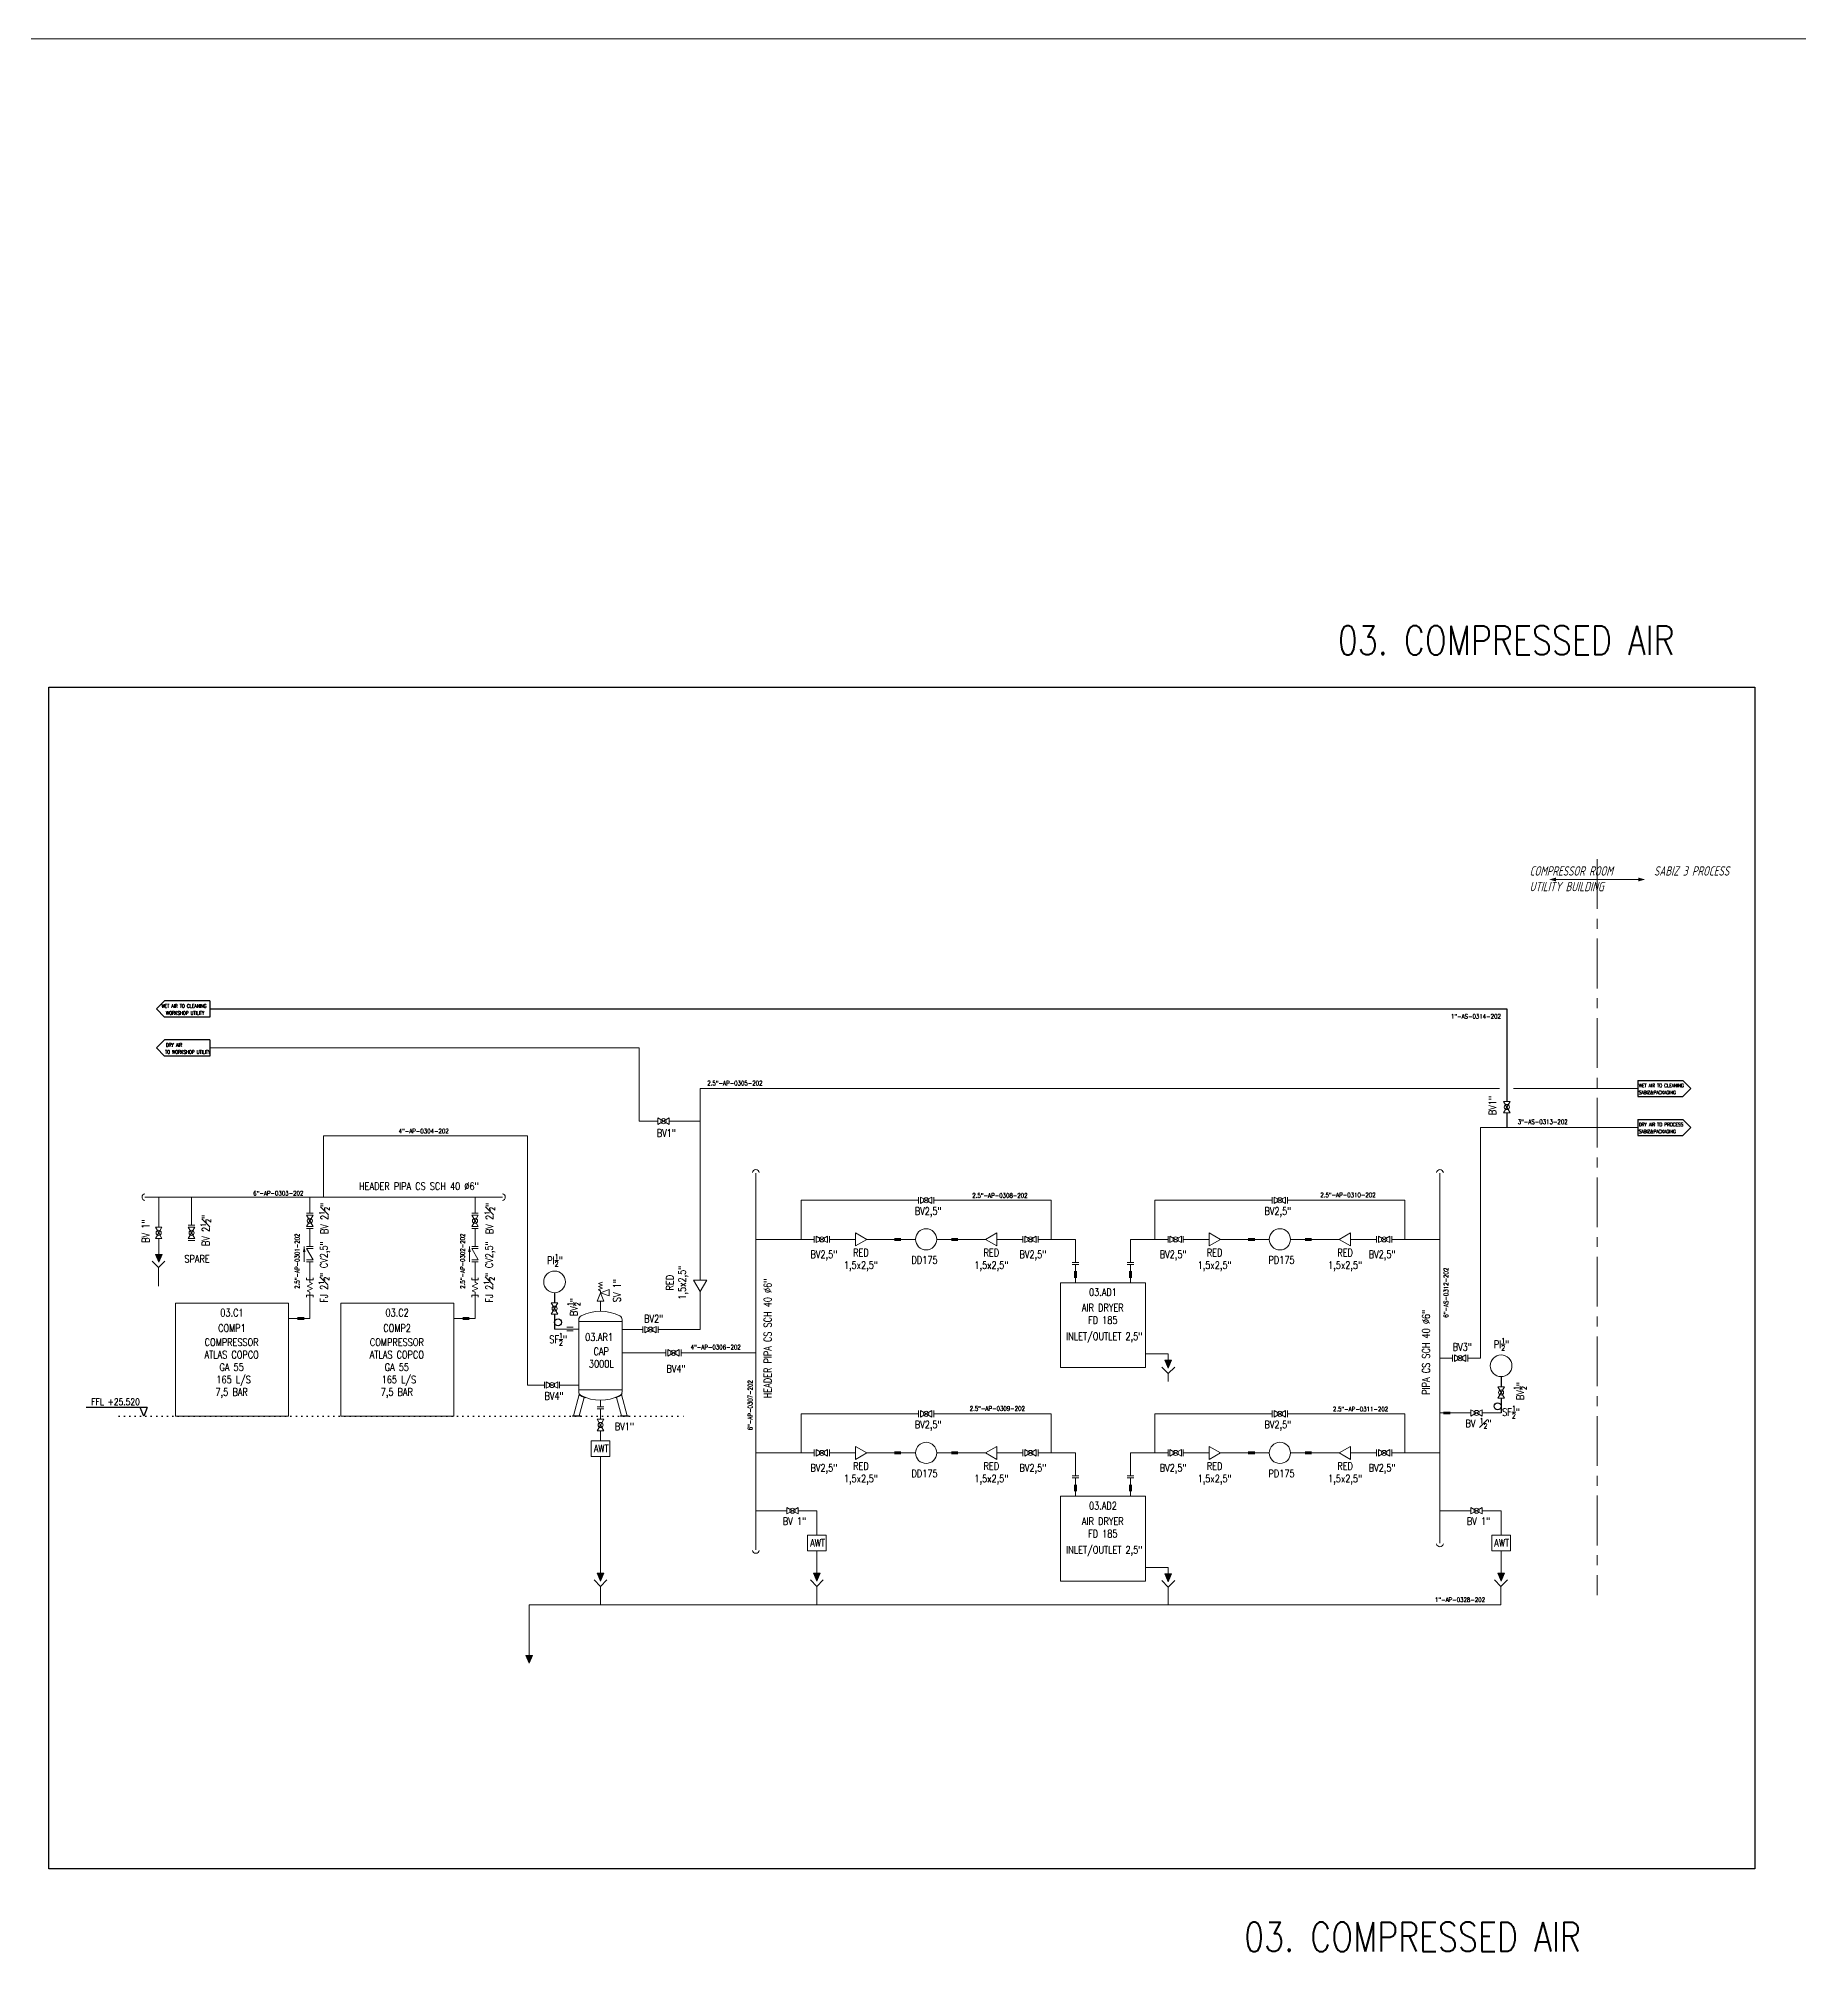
# Model space of a CAD drawing. Extents: x -29512 to 147477, y -5232 to 39709.
# Drawn here: x 139181.8 to 139624.1, y 10578.2 to 11065.4 of the extents above; entities that cross this region are included whole.
import ezdxf
from ezdxf.enums import TextEntityAlignment as Align

# ---------------------------------------------------------------- set-up
doc = ezdxf.new("R2010")
doc.units = 0
doc.linetypes.add('CENTER', pattern=[2, 1.25, -0.25, 0.25, -0.25])
doc.linetypes.add('DOTTED', pattern=[0.25, 0, -0.25])
doc.layers.get('0').update_dxf_attribs({"linetype": 'CONTINUOUS'})
doc.layers.get('DEFPOINTS').update_dxf_attribs({"linetype": 'CONTINUOUS'})
for name, color, linetype, lineweight in [('DIMENSI', 20, 'CONTINUOUS', 9), ('FITTING', 7, 'CONTINUOUS', 13), ('TAG', 140, 'CONTINUOUS', 13)]:
    doc.layers.add(name, color=color, linetype=linetype, lineweight=lineweight)
for name, color, linetype in [('DIMENSION', 3, 'CONTINUOUS'), ('EQUIPMENT', 4, 'CONTINUOUS'), ('RED', 1, 'CONTINUOUS'), ('S', 7, 'CONTINUOUS'), ('TEXT', 4, 'CONTINUOUS')]:
    doc.layers.add(name, color=color, linetype=linetype)
doc.styles.add('Romans100', font='romans.shx', dxfattribs={"width": 0.8, "height": 200})
doc.styles.add('S25', font='SIMPLEX', dxfattribs={"width": 0.8, "height": 0.25})
doc.styles.add('S3', font='SIMPLEX', dxfattribs={"width": 0.9, "height": 0.3})
doc.styles.add('S35S', font='SIMPLEX', dxfattribs={"width": 0.5, "height": 0.35})
doc.styles.add('STYLE4', font='isocp.shx', dxfattribs={"width": 0.8, "oblique": 15, "height": 2})

# ---------------------------------------------------------------- blocks, each defined once
blk = doc.blocks.new('A$C4E6B7AA7')
at = {"layer": 'FITTING', "lineweight": 20}
for p, q in [((0, 88), (-56, 88)), ((0, -88), (0, 88)), ((0, 0), (83, 0)), ((83, 0), (115, 75)), ((115, 75), (180, -75)), ((245, 75), (180, -75)), ((245, 75), (310, -75)), ((310, -75), (342, 0)), ((342, 0), (410, 0)), ((410, -88), (410, 88)), ((466, 88), (410, 88)), ((0, -88), (-56, -88)), ((466, -88), (410, -88))]:
    blk.add_line(p, q, dxfattribs=at)
blk = doc.blocks.new('LOSAN', base_point=(47, 38))
for p, q in [((47, 38.7), (50.9, 38.7)), ((47, 37.3), (50.9, 37.3))]:
    blk.add_line(p, q)
at = {"layer": 'S'}
for tag, p, height, style, width in [('3', (47.1, 38.1), 0.35, 'S35S', 0.5), ('4', (47.1, 37.5), 0.35, 'S35S', 0.5), ('2', (47.1, 37.5), 0.3, 'S3', 0.9), ('1', (47.1, 38.1), 0.3, 'S3', 0.9)]:
    blk.add_attdef(tag, p, '', height=height, dxfattribs=dict(at, style=style, width=width))

msp = doc.modelspace()

# ---------------------------------------------------------------- hatches: boundary and pattern name
h = msp.add_hatch(color=30)
h.paths.add_polyline_path([(139211.9527, 10757.8902), (139212.7904, 10759.871), (139211.9527, 10759.871)])
h.paths.add_polyline_path([(139211.9527, 10759.871), (139211.115, 10759.871), (139211.9527, 10757.8902)])
h = msp.add_hatch(color=30)
h.paths.add_polyline_path([(139465.7067, 10733.2634), (139464.869, 10733.2634), (139465.7067, 10731.2826)])
h.paths.add_polyline_path([(139465.7067, 10731.2826), (139466.5444, 10733.2634), (139465.7067, 10733.2634)])
h = msp.add_hatch(color=30)
h.paths.add_polyline_path([(139323.0439, 10677.7809), (139323.8816, 10679.7617), (139323.0439, 10679.7617)])
h.paths.add_polyline_path([(139323.0439, 10679.7617), (139322.2063, 10679.7617), (139323.0439, 10677.7809)])
h = msp.add_hatch(color=30)
h.paths.add_polyline_path([(139377.4116, 10677.7809), (139378.2493, 10679.7617), (139377.4116, 10679.7617)])
h.paths.add_polyline_path([(139377.4116, 10679.7617), (139376.5739, 10679.7617), (139377.4116, 10677.7809)])
h = msp.add_hatch(color=30)
h.paths.add_polyline_path([(139465.7067, 10679.5949), (139464.869, 10679.5949), (139465.7067, 10677.6141)])
h.paths.add_polyline_path([(139465.7067, 10677.6141), (139466.5444, 10679.5949), (139465.7067, 10679.5949)])
h = msp.add_hatch(color=30)
h.paths.add_polyline_path([(139549.3687, 10677.7809), (139550.2064, 10679.7617), (139549.3687, 10679.7617)])
h.paths.add_polyline_path([(139549.3687, 10679.7617), (139548.5311, 10679.7617), (139549.3687, 10677.7809)])
h = msp.add_hatch(color=30)
h.paths.add_polyline_path([(139305.0356, 10657.1222), (139305.8733, 10659.103), (139305.0356, 10659.103)])
h.paths.add_polyline_path([(139305.0356, 10659.103), (139304.1979, 10659.103), (139305.0356, 10657.1222)])

# ---------------------------------------------------------------- linework, layer by layer
for p, q in [((139213.4482, 10823.6046), (139211.4142, 10821.5706)), ((139211.4142, 10821.5706), (139213.4482, 10819.5367)), ((139224.7805, 10823.6046), (139224.7805, 10819.5367)), ((139213.4482, 10813.7999), (139211.4142, 10811.7659)), ((139211.4142, 10811.7659), (139213.4482, 10809.7319)), ((139224.7805, 10813.7999), (139224.7805, 10809.7319)), ((139583.7029, 10803.6241), (139583.7029, 10799.5561)), ((139595.0352, 10803.6241), (139597.0692, 10801.5901)), ((139597.0692, 10801.5901), (139595.0352, 10799.5561)), ((139583.7029, 10793.8194), (139583.7029, 10789.7514)), ((139595.0352, 10793.8194), (139597.0692, 10791.7854)), ((139597.0692, 10791.7854), (139595.0352, 10789.7514))]:
    msp.add_line(p, q)
at = {"color": 30}
for p, q in [((139224.7805, 10821.5706), (139550.8293, 10821.5706)), ((139550.8293, 10821.5706), (139550.8293, 10798.3489)), ((139550.8293, 10795.4934), (139550.8293, 10791.7854)), ((139311.4563, 10750.254), (139311.4563, 10747.6851)), ((139311.4563, 10744.7042), (139311.4563, 10741.1216)), ((139549.3687, 10729.1601), (139549.3687, 10726.5912)), ((139549.3687, 10723.6103), (139549.3687, 10720.0277))]:
    msp.add_line(p, q, dxfattribs=at)
at = {"color": 1, "lineweight": 20}
for p, q in [((139224.7805, 10811.7659), (139332.6893, 10811.7659)), ((139332.6893, 10793.3559), (139332.6893, 10811.7659)), ((139348.0519, 10801.5901), (139548.9704, 10801.5901)), ((139348.0519, 10753.4012), (139348.0519, 10801.5901)), ((139552.4737, 10801.5901), (139583.7029, 10801.5901)), ((139337.4067, 10793.3559), (139332.6893, 10793.3559)), ((139348.0519, 10793.3559), (139340.2622, 10793.3559)), ((139348.0519, 10740.9677), (139348.0519, 10750.5458)), ((139328.4442, 10740.9677), (139333.6301, 10740.9677)), ((139337.4748, 10740.9677), (139348.0519, 10740.9677))]:
    msp.add_line(p, q, dxfattribs=at)
at = {"color": 30, "lineweight": 20}
for p, q in [((139544.1746, 10733.7908), (139544.1746, 10791.7854)), ((139544.1746, 10791.7854), (139583.7029, 10791.7854)), ((139253.4192, 10789.685), (139304.6958, 10789.685)), ((139253.4192, 10774.2735), (139253.4192, 10789.685)), ((139304.6958, 10789.685), (139304.6958, 10727.0434)), ((139362.049, 10780.3063), (139362.049, 10685.6481)), ((139534.0062, 10780.3063), (139534.0062, 10687.2752)), ((139298.3622, 10774.2735), (139208.4761, 10774.2735)), ((139211.9527, 10774.2735), (139211.9527, 10766.7252)), ((139220.2238, 10774.2735), (139220.2238, 10767.2198)), ((139249.9364, 10774.2735), (139249.9364, 10770.2342)), ((139291.4641, 10774.2735), (139291.4641, 10770.2342)), ((139373.4441, 10773.475), (139402.9362, 10773.475)), ((139373.4441, 10763.658), (139373.4441, 10773.475)), ((139406.7809, 10773.475), (139436.273, 10773.475)), ((139436.273, 10763.658), (139436.273, 10773.475)), ((139462.3568, 10763.658), (139462.3568, 10773.475)), ((139491.8489, 10773.475), (139462.3568, 10773.475)), ((139525.1858, 10773.475), (139495.6936, 10773.475)), ((139525.1858, 10763.658), (139525.1858, 10773.475)), ((139211.9527, 10763.8697), (139211.9527, 10760.1088)), ((139211.9527, 10763.8697), (139211.9527, 10757.8902)), ((139249.9364, 10761.8569), (139249.9364, 10766.3894)), ((139291.4641, 10761.8569), (139291.4641, 10766.3894)), ((139362.049, 10763.658), (139376.7368, 10763.658)), ((139380.5815, 10763.658), (139387.1163, 10763.658)), ((139389.9717, 10763.658), (139402.1942, 10763.658)), ((139419.7454, 10763.658), (139407.5229, 10763.658)), ((139429.1356, 10763.658), (139422.6008, 10763.658)), ((139432.9803, 10763.658), (139442.4246, 10763.658)), ((139442.4246, 10757.8626), (139442.4246, 10763.658)), ((139456.2053, 10757.8626), (139456.2053, 10763.658)), ((139465.6496, 10763.658), (139456.2053, 10763.658)), ((139469.4943, 10763.658), (139476.029, 10763.658)), ((139478.8844, 10763.658), (139491.1069, 10763.658)), ((139508.6581, 10763.658), (139496.4356, 10763.658)), ((139518.0483, 10763.658), (139511.5136, 10763.658)), ((139534.0062, 10763.658), (139521.893, 10763.658)), ((139249.9364, 10761.8569), (139249.9364, 10761.8638)), ((139249.9364, 10753.4797), (139249.9364, 10758.0122)), ((139291.4641, 10761.8569), (139291.4641, 10761.8638)), ((139291.4641, 10753.4797), (139291.4641, 10758.0122)), ((139211.929, 10756.5589), (139211.929, 10751.9159)), ((139442.4246, 10752.76), (139442.4246, 10757.368)), ((139456.2053, 10752.76), (139456.2053, 10757.368)), ((139249.9364, 10743.8034), (139249.9364, 10749.635)), ((139291.4641, 10743.8034), (139291.4641, 10749.635)), ((139323.0202, 10745.5704), (139323.0202, 10748.1127)), ((139244.5898, 10743.8034), (139249.9364, 10743.8034)), ((139286.1175, 10743.8034), (139291.4641, 10743.8034)), ((139311.4563, 10741.1216), (139317.5223, 10741.1216)), ((139328.4442, 10735.1474), (139339.3942, 10735.1474)), ((139343.2389, 10735.1474), (139362.049, 10735.1474)), ((139534.0062, 10733.7908), (139537.168, 10733.7908)), ((139541.0128, 10733.7908), (139544.1746, 10733.7908)), ((139465.7304, 10729.9514), (139465.7304, 10727.9468)), ((139308.8899, 10727.0434), (139304.6958, 10727.0434)), ((139312.7346, 10727.0434), (139317.5223, 10727.0434)), ((139323.0202, 10723.2439), (139323.0202, 10721.5501)), ((139323.0202, 10721.0554), (139323.0202, 10718.429)), ((139373.4441, 10719.8065), (139402.9362, 10719.8065)), ((139373.4441, 10709.9895), (139373.4441, 10719.8065)), ((139406.7809, 10719.8065), (139436.273, 10719.8065)), ((139436.273, 10709.9895), (139436.273, 10719.8065)), ((139491.8489, 10719.8065), (139462.3568, 10719.8065)), ((139462.3568, 10709.9895), (139462.3568, 10719.8065)), ((139525.1858, 10719.8065), (139495.6936, 10719.8065)), ((139525.1858, 10709.9895), (139525.1858, 10719.8065)), ((139534.0062, 10720.0277), (139541.7959, 10720.0277)), ((139544.6513, 10720.0277), (139549.3687, 10720.0277)), ((139323.0202, 10715.5735), (139323.0202, 10713.013)), ((139323.0202, 10709.077), (139323.0202, 10678.2639)), ((139362.049, 10709.9895), (139376.7368, 10709.9895)), ((139380.5815, 10709.9895), (139387.1163, 10709.9895)), ((139389.9717, 10709.9895), (139402.1942, 10709.9895)), ((139419.7454, 10709.9895), (139407.5229, 10709.9895)), ((139429.1356, 10709.9895), (139422.6008, 10709.9895)), ((139432.9803, 10709.9895), (139442.4246, 10709.9895)), ((139442.4246, 10704.1941), (139442.4246, 10709.9895)), ((139465.6496, 10709.9895), (139456.2053, 10709.9895)), ((139456.2053, 10704.1941), (139456.2053, 10709.9895)), ((139469.4943, 10709.9895), (139476.029, 10709.9895)), ((139478.8844, 10709.9895), (139491.1069, 10709.9895)), ((139508.6581, 10709.9895), (139496.4356, 10709.9895)), ((139518.0483, 10709.9895), (139511.5136, 10709.9895)), ((139534.0062, 10709.9895), (139521.893, 10709.9895)), ((139442.4246, 10699.0915), (139442.4246, 10703.6995)), ((139456.2053, 10699.0915), (139456.2053, 10703.6995)), ((139362.049, 10695.4593), (139369.8387, 10695.4593)), ((139372.6942, 10695.4593), (139377.4116, 10695.4593)), ((139377.4116, 10695.4593), (139377.4116, 10689.3213)), ((139534.0062, 10695.4593), (139541.7959, 10695.4593)), ((139544.6513, 10695.4593), (139549.3687, 10695.4593)), ((139549.3687, 10695.4593), (139549.3687, 10689.3213)), ((139377.4116, 10685.3853), (139377.4116, 10679.7617)), ((139549.3687, 10685.3853), (139549.3687, 10679.7617)), ((139323.0202, 10676.4497), (139323.0202, 10671.8066)), ((139377.3878, 10676.4497), (139377.3878, 10671.8066)), ((139465.7304, 10676.2829), (139465.7304, 10671.8066)), ((139549.345, 10676.4497), (139549.345, 10671.8066)), ((139305.0356, 10671.8066), (139549.345, 10671.8066)), ((139305.0356, 10671.8066), (139305.0356, 10657.1222))]:
    msp.add_line(p, q, dxfattribs=at)
for points in [[(139210.3205, 10758.1675), (139211.929, 10756.5589), (139213.5375, 10758.1675)], [(139465.7067, 10731.2826), (139465.7067, 10734.8592), (139459.9695, 10734.8592)], [(139467.3389, 10731.5599), (139465.7304, 10729.9514), (139464.1219, 10731.5599)], [(139465.7067, 10677.6141), (139465.7067, 10681.1906), (139459.9695, 10681.1906)], [(139324.6287, 10678.0582), (139323.0202, 10676.4497), (139321.4117, 10678.0582)], [(139375.7793, 10678.0582), (139377.3878, 10676.4497), (139378.9964, 10678.0582)], [(139467.3389, 10677.8914), (139465.7304, 10676.2829), (139464.1219, 10677.8914)], [(139547.7365, 10678.0582), (139549.345, 10676.4497), (139550.9535, 10678.0582)]]:
    msp.add_lwpolyline(points, dxfattribs=at)
for points in [[(139211.115, 10759.871), (139211.9527, 10757.8902), (139212.7904, 10759.871), (139211.9527, 10759.871)], [(139466.5444, 10733.2634), (139465.7067, 10731.2826), (139464.869, 10733.2634), (139465.7067, 10733.2634)], [(139322.2063, 10679.7617), (139323.0439, 10677.7809), (139323.8816, 10679.7617), (139323.0439, 10679.7617)], [(139376.5739, 10679.7617), (139377.4116, 10677.7809), (139378.2493, 10679.7617), (139377.4116, 10679.7617)], [(139466.5444, 10679.5949), (139465.7067, 10677.6141), (139464.869, 10679.5949), (139465.7067, 10679.5949)], [(139548.5311, 10679.7617), (139549.3687, 10677.7809), (139550.2064, 10679.7617), (139549.3687, 10679.7617)], [(139304.1979, 10659.103), (139305.0356, 10657.1222), (139305.8733, 10659.103), (139305.0356, 10659.103)]]:
    msp.add_lwpolyline(points, close=True, dxfattribs=at)
at = {"color": 7, "lineweight": 20}
for centre in [(139404.8585, 10763.658), (139493.7713, 10763.658), (139404.8585, 10709.9895), (139493.7713, 10709.9895)]:
    msp.add_circle(centre, 2.6644, dxfattribs=at)
at = {"color": 30, "lineweight": 20}
for centre in [(139311.4563, 10752.9765), (139549.3687, 10731.8826)]:
    msp.add_circle(centre, 2.7225, dxfattribs=at)
at = {"color": 30}
for centre in [(139312.338, 10742.8014), (139548.4871, 10721.7075)]:
    msp.add_circle(centre, 0.8817, dxfattribs=at)
at = {"color": 30, "lineweight": 20}
for centre, start, end in [((139362.049, 10780.3063), 10.561274, 169.438726), ((139534.0062, 10780.3063), 10.561274, 169.438726), ((139208.636, 10774.2735), 100.561274, 259.438726), ((139298.2024, 10774.2735), 280.561274, 79.438726), ((139362.049, 10685.6481), 190.561274, 349.438726), ((139534.0062, 10687.2752), 190.561274, 349.438726)]:
    msp.add_arc(centre, 0.8722, start, end, dxfattribs=at)
at = {"layer": 'DIMENSION', "color": 6, "linetype": 'ByBlock', "ltscale": 0.5}
for p, q in [((139209.0546, 10721.4254), (139193.7005, 10721.4254)), ((139208.1817, 10719.1934), (139207.3089, 10721.4254)), ((139209.0546, 10721.4254), (139208.1817, 10719.1934))]:
    msp.add_line(p, q, dxfattribs=at)
at = {"layer": 'DIMENSION', "color": 0, "linetype": 'DOTTED', "ltscale": 5}
msp.add_line((139202.0037, 10719.1934), (139344.0229, 10719.1934), dxfattribs=at)
at = {"layer": 'DIMENSION', "color": 6, "linetype": 'ByBlock', "ltscale": 0.5}
msp.add_lwpolyline([(139613.14, 10605.4098), (139184.3164, 10605.4098), (139184.3164, 10902.4098), (139613.14, 10902.4098)], close=True, dxfattribs=at)
at = {"layer": 'EQUIPMENT', "color": 31, "lineweight": 20}
for p, q in [((139317.5223, 10725.3603), (139317.5223, 10743.4541)), ((139317.5223, 10742.9853), (139328.4442, 10742.9853)), ((139328.4442, 10725.3603), (139328.4442, 10743.4541)), ((139317.6541, 10724.6645), (139316.2183, 10719.3059)), ((139317.5223, 10725.8291), (139328.4442, 10725.8291)), ((139317.5225, 10724.8977), (139317.6012, 10724.9528)), ((139318.9131, 10723.9297), (139317.6741, 10719.3059)), ((139319.1133, 10723.9525), (139319.0889, 10723.8615)), ((139326.8532, 10723.9525), (139326.8776, 10723.8615)), ((139327.0534, 10723.9297), (139328.2924, 10719.3059)), ((139328.3124, 10724.6645), (139329.7482, 10719.3059)), ((139328.444, 10724.8977), (139328.3653, 10724.9528))]:
    msp.add_line(p, q, dxfattribs=at)
for points in [[(139438.6604, 10752.76), (139459.9695, 10752.76), (139459.9695, 10731.4509), (139438.6604, 10731.4509)], [(139216.1777, 10747.6055), (139244.5898, 10747.6055), (139244.5898, 10719.1934), (139216.1777, 10719.1934)], [(139257.7054, 10747.6055), (139286.1175, 10747.6055), (139286.1175, 10719.1934), (139257.7054, 10719.1934)], [(139315.937, 10719.3059), (139317.9554, 10719.3059), (139317.9554, 10719.1934), (139315.937, 10719.1934)], [(139330.0295, 10719.3059), (139328.0111, 10719.3059), (139328.0111, 10719.1934), (139330.0295, 10719.1934)], [(139438.6604, 10699.0915), (139459.9695, 10699.0915), (139459.9695, 10677.7824), (139438.6604, 10677.7824)]]:
    msp.add_lwpolyline(points, close=True, dxfattribs=at)
for centre, radius, start, end in [((139318.6145, 10743.4541), 1.0922, 116.3878, 180), ((139322.9832, 10734.6486), 10.9219, 63.6122, 116.3878), ((139327.352, 10743.4541), 1.0922, 0, 63.6122), ((139318.6145, 10725.3603), 1.0922, 180, 243.6122), ((139318.6145, 10725.3603), 1.1859, 202.957799, 243.6122), ((139322.9832, 10734.1658), 11.0156, 243.6122, 249.296822), ((139322.9832, 10734.1658), 10.9219, 243.6122, 296.3878), ((139322.9832, 10734.1658), 11.0156, 290.703178, 296.3878), ((139327.352, 10725.3603), 1.0922, 296.3878, 0), ((139327.352, 10725.3603), 1.0922, 296.3878, 0), ((139327.352, 10725.3603), 1.1859, 296.3878, 337.042201)]:
    msp.add_arc(centre, radius, start, end, dxfattribs=at)
at = {"layer": 'FITTING', "color": 3, "linetype": 'CENTER', "ltscale": 10}
for p, q in [((139573.5232, 10859.2478), (139573.5232, 10674.2389)), ((139573.5232, 10854.1049), (139583.8635, 10854.1049))]:
    msp.add_line(p, q, dxfattribs=at)
at = {"layer": 'FITTING', "color": 0, "linetype": 'CENTER', "ltscale": 10}
msp.add_line((139573.5232, 10854.1049), (139563.1828, 10854.1049), dxfattribs=at)
at = {"layer": 'FITTING', "lineweight": 20}
for p, q in [((139402.9362, 10774.2993), (139402.9362, 10772.6507)), ((139406.2863, 10774.2993), (139406.2863, 10772.6507)), ((139492.3435, 10774.2993), (139492.3435, 10772.6507)), ((139495.6936, 10774.2993), (139495.6936, 10772.6507)), ((139249.1121, 10770.2342), (139250.7607, 10770.2342)), ((139290.6398, 10770.2342), (139292.2884, 10770.2342)), ((139219.3995, 10767.2198), (139221.0481, 10767.2198)), ((139219.3995, 10763.3751), (139221.0481, 10763.3751)), ((139249.1121, 10766.3894), (139250.7607, 10766.3894)), ((139290.6398, 10766.3894), (139292.2884, 10766.3894)), ((139376.7368, 10762.8337), (139376.7368, 10764.4823)), ((139380.5815, 10762.8337), (139380.5815, 10764.4823)), ((139396.8718, 10763.9053), (139398.5204, 10763.9053)), ((139412.8452, 10763.9053), (139411.1967, 10763.9053)), ((139429.1356, 10762.8337), (139429.1356, 10764.4823)), ((139432.9803, 10762.8337), (139432.9803, 10764.4823)), ((139465.6496, 10762.8337), (139465.6496, 10764.4823)), ((139469.4943, 10762.8337), (139469.4943, 10764.4823)), ((139485.7846, 10763.9053), (139487.4332, 10763.9053)), ((139501.758, 10763.9053), (139500.1094, 10763.9053)), ((139518.0483, 10762.8337), (139518.0483, 10764.4823)), ((139521.893, 10762.8337), (139521.893, 10764.4823)), ((139248.5369, 10761.8566), (139248.5369, 10758.0122)), ((139250.7607, 10761.8569), (139249.1121, 10761.8569)), ((139250.7607, 10758.0122), (139249.1121, 10758.0122)), ((139250.7607, 10758.0122), (139249.1121, 10758.0122)), ((139290.0646, 10761.8566), (139290.0646, 10758.0122)), ((139292.2884, 10761.8569), (139290.6398, 10761.8569)), ((139292.2884, 10758.0122), (139290.6398, 10758.0122)), ((139292.2884, 10758.0122), (139290.6398, 10758.0122)), ((139441.6003, 10757.8626), (139443.2489, 10757.8626)), ((139457.0296, 10757.8626), (139455.381, 10757.8626)), ((139322.5191, 10752.5532), (139323.5213, 10752.9282)), ((139442.6719, 10754.0187), (139442.6719, 10755.6673)), ((139455.9579, 10754.0187), (139455.9579, 10755.6673)), ((139323.5213, 10752.1782), (139322.5191, 10752.5532)), ((139322.5191, 10751.8032), (139323.5213, 10752.1782)), ((139323.5213, 10751.4282), (139322.5191, 10751.8032)), ((139322.5191, 10751.0532), (139323.5213, 10751.4282)), ((139323.0202, 10750.6782), (139322.5191, 10751.0532)), ((139323.0202, 10750.2577), (139323.0202, 10750.6782)), ((139248.4865, 10743.5561), (139246.8379, 10743.5561)), ((139290.0142, 10743.5561), (139288.3656, 10743.5561)), ((139316.1538, 10741.6162), (139314.5052, 10741.6162)), ((139316.1538, 10740.6269), (139314.5052, 10740.6269)), ((139333.6301, 10741.792), (139333.6301, 10740.1434)), ((139337.4748, 10741.792), (139337.4748, 10740.1434)), ((139339.3942, 10734.3231), (139339.3942, 10735.9717)), ((139343.2389, 10734.3231), (139343.2389, 10735.9717)), ((139537.168, 10732.9665), (139537.168, 10734.6151)), ((139541.0128, 10732.9665), (139541.0128, 10734.6151)), ((139308.8899, 10726.2191), (139308.8899, 10727.8677)), ((139312.7346, 10726.2191), (139312.7346, 10727.8677)), ((139322.1959, 10721.5501), (139323.8445, 10721.5501)), ((139402.9362, 10720.6308), (139402.9362, 10718.9822)), ((139406.2863, 10720.6308), (139406.2863, 10718.9822)), ((139492.3435, 10720.6308), (139492.3435, 10718.9822)), ((139495.6936, 10720.6308), (139495.6936, 10718.9822)), ((139536.5868, 10720.2649), (139534.9382, 10720.2649)), ((139376.7368, 10709.1652), (139376.7368, 10710.8138)), ((139380.5815, 10709.1652), (139380.5815, 10710.8138)), ((139396.8718, 10710.2368), (139398.5204, 10710.2368)), ((139412.8452, 10710.2368), (139411.1967, 10710.2368)), ((139429.1356, 10709.1652), (139429.1356, 10710.8138)), ((139432.9803, 10709.1652), (139432.9803, 10710.8138)), ((139465.6496, 10709.1652), (139465.6496, 10710.8138)), ((139469.4943, 10709.1652), (139469.4943, 10710.8138)), ((139485.7846, 10710.2368), (139487.4332, 10710.2368)), ((139501.758, 10710.2368), (139500.1094, 10710.2368)), ((139518.0483, 10709.1652), (139518.0483, 10710.8138)), ((139521.893, 10709.1652), (139521.893, 10710.8138)), ((139441.6003, 10704.1941), (139443.2489, 10704.1941)), ((139457.0296, 10704.1941), (139455.381, 10704.1941)), ((139442.6719, 10700.3502), (139442.6719, 10701.9988)), ((139455.9579, 10700.3502), (139455.9579, 10701.9988))]:
    msp.add_line(p, q, dxfattribs=at)
at = {"layer": 'FITTING', "linetype": 'ByBlock', "ltscale": 0.5}
for points in [[(138197.527, 11065.4116), (142765.3225, 11065.4116), (142765.3225, 9833.6398), (138197.527, 9833.6398)], [(139320.6674, 10713.013), (139320.6674, 10709.077), (139325.373, 10709.077), (139325.373, 10713.013)], [(139375.0587, 10689.3213), (139375.0587, 10685.3853), (139379.7644, 10685.3853), (139379.7644, 10689.3213)], [(139547.0159, 10689.3213), (139547.0159, 10685.3853), (139551.7216, 10685.3853), (139551.7216, 10689.3213)]]:
    msp.add_lwpolyline(points, close=True, dxfattribs=at)
at = {"layer": 'FITTING', "lineweight": 20}
for points in [[(139550.8293, 10796.9212), (139550.005, 10798.3489), (139551.6536, 10798.3489)], [(139550.8293, 10796.9212), (139550.005, 10795.4934), (139551.6536, 10795.4934)], [(139338.8345, 10793.3559), (139337.4067, 10794.1802), (139337.4067, 10792.5316)], [(139338.8345, 10793.3559), (139340.2622, 10794.1802), (139340.2622, 10792.5316)], [(139404.8585, 10773.475), (139403.4308, 10774.2993), (139403.4308, 10772.6507)], [(139404.8585, 10773.475), (139406.2863, 10774.2993), (139406.2863, 10772.6507)], [(139493.7713, 10773.475), (139492.3435, 10774.2993), (139492.3435, 10772.6507)], [(139493.7713, 10773.475), (139495.199, 10774.2993), (139495.199, 10772.6507)], [(139249.9364, 10768.3118), (139249.1121, 10769.7395), (139250.7607, 10769.7395)], [(139249.9364, 10768.3118), (139249.1121, 10766.8841), (139250.7607, 10766.8841)], [(139291.4641, 10768.3118), (139290.6398, 10769.7395), (139292.2884, 10769.7395)], [(139291.4641, 10768.3118), (139290.6398, 10766.8841), (139292.2884, 10766.8841)], [(139211.9527, 10765.2974), (139212.777, 10766.7252), (139211.1284, 10766.7252)], [(139211.9527, 10765.2974), (139212.777, 10763.8697), (139211.1284, 10763.8697)], [(139220.2238, 10765.2974), (139219.3995, 10766.7252), (139221.0481, 10766.7252)], [(139220.2238, 10765.2974), (139219.3995, 10763.8697), (139221.0481, 10763.8697)], [(139378.6592, 10763.658), (139377.2315, 10762.8337), (139377.2315, 10764.4823)], [(139378.6592, 10763.658), (139380.0869, 10762.8337), (139380.0869, 10764.4823)], [(139389.9717, 10763.658), (139387.1163, 10762.0094), (139387.1163, 10765.3066)], [(139419.7454, 10763.658), (139422.6008, 10762.0094), (139422.6008, 10765.3066)], [(139431.0579, 10763.658), (139429.6302, 10762.8337), (139429.6302, 10764.4823)], [(139431.0579, 10763.658), (139432.4856, 10762.8337), (139432.4856, 10764.4823)], [(139467.5719, 10763.658), (139466.1442, 10762.8337), (139466.1442, 10764.4823)], [(139467.5719, 10763.658), (139468.9996, 10762.8337), (139468.9996, 10764.4823)], [(139478.8844, 10763.658), (139476.029, 10762.0094), (139476.029, 10765.3066)], [(139508.6581, 10763.658), (139511.5136, 10762.0094), (139511.5136, 10765.3066)], [(139519.9706, 10763.658), (139518.5429, 10762.8337), (139518.5429, 10764.4823)], [(139519.9706, 10763.658), (139521.3984, 10762.8337), (139521.3984, 10764.4823)], [(139348.0519, 10750.5458), (139346.4033, 10753.4012), (139349.7005, 10753.4012)], [(139323.0202, 10750.2577), (139323.8445, 10748.1127), (139322.1959, 10748.1127)], [(139323.0202, 10750.2577), (139325.1652, 10751.082), (139325.1652, 10749.4334)], [(139311.4563, 10746.2573), (139310.632, 10747.6851), (139312.2806, 10747.6851)], [(139311.4563, 10746.2573), (139310.632, 10744.8296), (139312.2806, 10744.8296)], [(139335.5525, 10740.9677), (139334.1248, 10741.792), (139334.1248, 10740.1434)], [(139335.5525, 10740.9677), (139336.9802, 10741.792), (139336.9802, 10740.1434)], [(139341.3166, 10735.1474), (139339.8888, 10734.3231), (139339.8888, 10735.9717)], [(139341.3166, 10735.1474), (139342.7443, 10734.3231), (139342.7443, 10735.9717)], [(139539.0904, 10733.7908), (139537.6627, 10732.9665), (139537.6627, 10734.6151)], [(139539.0904, 10733.7908), (139540.5181, 10732.9665), (139540.5181, 10734.6151)], [(139310.8122, 10727.0434), (139309.3845, 10726.2191), (139309.3845, 10727.8677)], [(139310.8122, 10727.0434), (139312.2399, 10726.2191), (139312.2399, 10727.8677)], [(139549.3687, 10725.1634), (139548.5445, 10726.5912), (139550.193, 10726.5912)], [(139549.3687, 10725.1634), (139548.5445, 10723.7357), (139550.193, 10723.7357)], [(139404.8585, 10719.8065), (139403.4308, 10720.6308), (139403.4308, 10718.9822)], [(139404.8585, 10719.8065), (139406.2863, 10720.6308), (139406.2863, 10718.9822)], [(139493.7713, 10719.8065), (139492.3435, 10720.6308), (139492.3435, 10718.9822)], [(139493.7713, 10719.8065), (139495.199, 10720.6308), (139495.199, 10718.9822)], [(139543.2236, 10720.0277), (139541.7959, 10720.852), (139541.7959, 10719.2034)], [(139543.2236, 10720.0277), (139544.6513, 10720.852), (139544.6513, 10719.2034)], [(139323.0202, 10717.0012), (139323.8445, 10718.429), (139322.1959, 10718.429)], [(139323.0202, 10717.0012), (139323.8445, 10715.5735), (139322.1959, 10715.5735)], [(139378.6592, 10709.9895), (139377.2315, 10709.1652), (139377.2315, 10710.8138)], [(139378.6592, 10709.9895), (139380.0869, 10709.1652), (139380.0869, 10710.8138)], [(139389.9717, 10709.9895), (139387.1163, 10708.3409), (139387.1163, 10711.6381)], [(139419.7454, 10709.9895), (139422.6008, 10708.3409), (139422.6008, 10711.6381)], [(139431.0579, 10709.9895), (139429.6302, 10709.1652), (139429.6302, 10710.8138)], [(139431.0579, 10709.9895), (139432.4856, 10709.1652), (139432.4856, 10710.8138)], [(139467.5719, 10709.9895), (139466.1442, 10709.1652), (139466.1442, 10710.8138)], [(139467.5719, 10709.9895), (139468.9996, 10709.1652), (139468.9996, 10710.8138)], [(139478.8844, 10709.9895), (139476.029, 10708.3409), (139476.029, 10711.6381)], [(139508.6581, 10709.9895), (139511.5136, 10708.3409), (139511.5136, 10711.6381)], [(139519.9706, 10709.9895), (139518.5429, 10709.1652), (139518.5429, 10710.8138)], [(139519.9706, 10709.9895), (139521.3984, 10709.1652), (139521.3984, 10710.8138)], [(139371.2664, 10695.4593), (139369.8387, 10696.2836), (139369.8387, 10694.635)], [(139371.2664, 10695.4593), (139372.6942, 10696.2836), (139372.6942, 10694.635)], [(139543.2236, 10695.4593), (139541.7959, 10696.2836), (139541.7959, 10694.635)], [(139543.2236, 10695.4593), (139544.6513, 10696.2836), (139544.6513, 10694.635)]]:
    msp.add_lwpolyline(points, close=True, dxfattribs=at)
for points in [[(139403.4308, 10774.2993), (139403.4308, 10772.6507)], [(139406.7809, 10774.2993), (139406.7809, 10772.6507)], [(139491.8489, 10774.2993), (139491.8489, 10772.6507)], [(139495.199, 10774.2993), (139495.199, 10772.6507)], [(139377.2315, 10762.8337), (139377.2315, 10764.4823)], [(139380.0869, 10762.8337), (139380.0869, 10764.4823)], [(139396.8718, 10763.4107), (139398.5204, 10763.4107)], [(139412.8452, 10763.4107), (139411.1967, 10763.4107)], [(139429.6302, 10762.8337), (139429.6302, 10764.4823)], [(139432.4856, 10762.8337), (139432.4856, 10764.4823)], [(139466.1442, 10762.8337), (139466.1442, 10764.4823)], [(139468.9996, 10762.8337), (139468.9996, 10764.4823)], [(139485.7846, 10763.4107), (139487.4332, 10763.4107)], [(139501.758, 10763.4107), (139500.1094, 10763.4107)], [(139518.5429, 10762.8337), (139518.5429, 10764.4823)], [(139521.3984, 10762.8337), (139521.3984, 10764.4823)], [(139249.1121, 10761.3623), (139250.7607, 10761.3623), (139249.1121, 10761.3623), (139250.7607, 10758.5069), (139249.1121, 10758.5069)], [(139290.6398, 10761.3623), (139292.2884, 10761.3623), (139290.6398, 10761.3623), (139292.2884, 10758.5069), (139290.6398, 10758.5069)], [(139441.6003, 10757.368), (139443.2489, 10757.368)], [(139442.1773, 10754.0187), (139442.1773, 10755.6673)], [(139457.0296, 10757.368), (139455.381, 10757.368)], [(139456.4526, 10754.0187), (139456.4526, 10755.6673)], [(139248.4865, 10744.0508), (139246.8379, 10744.0508)], [(139290.0142, 10744.0508), (139288.3656, 10744.0508)], [(139334.1248, 10741.792), (139334.1248, 10740.1434)], [(139339.8888, 10734.3231), (139339.8888, 10735.9717)], [(139342.7443, 10734.3231), (139342.7443, 10735.9717)], [(139537.6627, 10732.9665), (139537.6627, 10734.6151)], [(139540.5181, 10732.9665), (139540.5181, 10734.6151)], [(139309.3845, 10726.2191), (139309.3845, 10727.8677)], [(139312.2399, 10726.2191), (139312.2399, 10727.8677)], [(139322.1959, 10721.0554), (139323.8445, 10721.0554)], [(139403.4308, 10720.6308), (139403.4308, 10718.9822)], [(139406.7809, 10720.6308), (139406.7809, 10718.9822)], [(139491.8489, 10720.6308), (139491.8489, 10718.9822)], [(139495.199, 10720.6308), (139495.199, 10718.9822)], [(139536.5868, 10719.7703), (139534.9382, 10719.7703)], [(139377.2315, 10709.1652), (139377.2315, 10710.8138)], [(139380.0869, 10709.1652), (139380.0869, 10710.8138)], [(139396.8718, 10709.7422), (139398.5204, 10709.7422)], [(139412.8452, 10709.7422), (139411.1967, 10709.7422)], [(139429.6302, 10709.1652), (139429.6302, 10710.8138)], [(139432.4856, 10709.1652), (139432.4856, 10710.8138)], [(139466.1442, 10709.1652), (139466.1442, 10710.8138)], [(139468.9996, 10709.1652), (139468.9996, 10710.8138)], [(139485.7846, 10709.7422), (139487.4332, 10709.7422)], [(139501.758, 10709.7422), (139500.1094, 10709.7422)], [(139518.5429, 10709.1652), (139518.5429, 10710.8138)], [(139521.3984, 10709.1652), (139521.3984, 10710.8138)], [(139441.6003, 10703.6995), (139443.2489, 10703.6995)], [(139442.1773, 10700.3502), (139442.1773, 10701.9988)], [(139457.0296, 10703.6995), (139455.381, 10703.6995)], [(139456.4526, 10700.3502), (139456.4526, 10701.9988)]]:
    msp.add_lwpolyline(points, dxfattribs=at)
at = {"layer": 'FITTING'}
for centre in [(139550.8293, 10796.9212), (139338.8345, 10793.3559), (139404.8585, 10773.475), (139493.7713, 10773.475), (139249.9364, 10768.3118), (139291.4641, 10768.3118), (139211.9527, 10765.2974), (139220.2238, 10765.2974), (139378.6592, 10763.658), (139431.0579, 10763.658), (139467.5719, 10763.658), (139519.9706, 10763.658), (139311.4563, 10746.2573), (139335.5525, 10740.9677), (139341.3166, 10735.1474), (139539.0904, 10733.7908), (139310.8122, 10727.0434), (139549.3687, 10725.1634), (139404.8585, 10719.8065), (139493.7713, 10719.8065), (139543.2236, 10720.0277), (139323.0202, 10717.0012), (139378.6592, 10709.9895), (139431.0579, 10709.9895), (139467.5719, 10709.9895), (139519.9706, 10709.9895), (139371.2664, 10695.4593), (139543.2236, 10695.4593)]:
    msp.add_circle(centre, 0.6427, dxfattribs=at)
at = {"layer": 'FITTING', "lineweight": 20}
for points in [[(139248.8741, 10760.5105), (139248.5369, 10761.8566), (139248.2006, 10760.5103)], [(139290.4018, 10760.5105), (139290.0646, 10761.8566), (139289.7284, 10760.5103)]]:
    msp.add_solid(points, dxfattribs=at)
at = {"layer": 'RED', "color": 0}
msp.add_solid([(139561.4908, 10854.1049), (139563.1828, 10854.5883), (139563.1828, 10853.6215)], dxfattribs=at)
at = {"layer": 'RED', "color": 3}
msp.add_solid([(139585.5555, 10854.1049), (139583.8635, 10854.5883), (139583.8635, 10853.6215)], dxfattribs=at)

# ---------------------------------------------------------------- block references
ref = msp.add_blockref('LOSAN', (139224.7805, 10821.5706), dxfattribs=dict(xscale=-2.905702884108075, yscale=2.905702884085319, zscale=2.905702884085215))
ref.add_attrib('1', 'WET AIR TO CLEANING', (139212.6695, 10821.8612), dxfattribs={"layer": 'S', "height": 0.871711, "style": 'S3', "width": 0.8})
ref.add_attrib('2', 'WORKSHOP UTILITY', (139213.8034, 10820.1178), dxfattribs={"layer": 'S', "height": 0.871711, "style": 'S3', "width": 0.75})
ref = msp.add_blockref('LOSAN', (139224.7805, 10811.7659), dxfattribs=dict(xscale=-2.905702884108075, yscale=2.905702884085319, zscale=2.905702884085215))
ref.add_attrib('1', 'DRY AIR ', (139213.7612, 10812.0565), dxfattribs={"layer": 'S', "height": 0.87171, "style": 'S3', "width": 0.8})
ref.add_attrib('2', 'TO WORKSHOP UTILITY', (139213.5557, 10810.3131), dxfattribs={"layer": 'S', "height": 0.871711, "style": 'S3', "width": 0.75})
ref = msp.add_blockref('LOSAN', (139583.7029, 10801.5901), dxfattribs=dict(xscale=2.905702884108075, yscale=2.905702884085319, zscale=2.905702884085215))
ref.add_attrib('1', 'WET AIR TO CLEANING', (139583.9935, 10801.8807), dxfattribs={"layer": 'S', "height": 0.871711, "style": 'S3', "width": 0.8})
ref.add_attrib('2', 'SABIZ&PACKAGING', (139583.9935, 10800.1373), dxfattribs={"layer": 'S', "height": 0.871711, "style": 'S3', "width": 0.75})
ref = msp.add_blockref('LOSAN', (139583.7029, 10791.7854), dxfattribs=dict(xscale=2.905702884108075, yscale=2.905702884085319, zscale=2.905702884085215))
ref.add_attrib('1', 'DRY AIR TO PROCESS', (139583.9935, 10792.076), dxfattribs={"layer": 'S', "height": 0.871711, "style": 'S3', "width": 0.8})
ref.add_attrib('2', 'SABIZ&PACKAGING', (139583.9935, 10790.3325), dxfattribs={"layer": 'S', "height": 0.871711, "style": 'S3', "width": 0.75})
at = {"color": 7, "xscale": 0.009375000000001596, "yscale": 0.009375000000001596, "zscale": 0.009375000000001596, "rotation": 90}
for p in [(139249.9364, 10749.635), (139291.4641, 10749.635)]:
    msp.add_blockref('A$C4E6B7AA7', p, dxfattribs=at)

# ---------------------------------------------------------------- texts
at = {"color": 140, "lineweight": 20, "char_height": 1.875, "width": 24.404295, "attachment_point": 5, "style": 'Romans100'}
for insert in [(139449.635, 10738.9764), (139449.635, 10685.3079)]:
    msp.add_mtext('{\\A1;INLET/OUTLET 2,5"}', dxfattribs=dict(at, insert=insert))
at = {"layer": 'DEFPOINTS', "color": 2, "char_height": 7.323919, "width": 141.14178, "attachment_point": 5, "style": 'Romans100'}
for insert in [(139550.6813, 10914.2217), (139527.1062, 10588.3441)]:
    msp.add_mtext('{\\A1;03. COMPRESSED AIR}', dxfattribs=dict(at, insert=insert))
at = {"layer": 'DIMENSI', "color": 6, "lineweight": 20, "char_height": 1.875, "attachment_point": 5, "rotation": 90, "style": 'Romans100'}
for s, insert, width in [('{\\A1;BV1"}', (139547.1908, 10797.2936), 18.257368), ('\\A1;BV 2{\\H0.7x;\\S1#2;}"', (139253.6007, 10768.9126), 10.665019), ('\\A1;BV 2{\\H0.7x;\\S1#2;}"', (139295.1285, 10768.9126), 10.665019), ('\\A1;BV 1"', (139208.6703, 10765.7036), 8.178715), ('\\A1;BV 2{\\H0.7x;\\S1#2;}"', (139223.7723, 10765.8982), 10.665019), ('{CV2,5"}', (139253.769, 10759.7838), 10.665019), ('{CV2,5"}', (139295.2967, 10759.7838), 10.665019), ('\\A1;FJ 2{\\H0.7x;\\S1#2;}"', (139253.4951, 10751.5084), 18.257368), ('\\A1;FJ 2{\\H0.7x;\\S1#2;}"', (139295.0228, 10751.5084), 18.257368), ('SV 1"', (139327.1393, 10750.7769), 18.257368), ('{\\A1;RED\\P1,5x2,5"}', (139342.2607, 10752.7703), 18.257368), ('\\A1;BV{\\H0.7x;\\S1/2;}"', (139316.2792, 10746.6324), 18.257368), ('\\A1;BV{\\H0.7x;\\S1/2;}"', (139554.1916, 10725.5385), 18.257368)]:
    msp.add_mtext(s, dxfattribs=dict(at, insert=insert, width=width))
at = {"layer": 'DIMENSI', "color": 6, "lineweight": 20, "char_height": 1.875, "attachment_point": 5, "style": 'Romans100'}
for s, insert, width in [('{\\A1;BV1"}', (139339.5665, 10790.394), 8.178715), ('{\\A1;BV2,5"}', (139405.364, 10770.4899), 18.257368), ('{\\A1;BV2,5"}', (139493.2659, 10770.4899), 18.257368), ('\\A1;PI{\\H0.7x;\\S1/2;}"', (139311.5659, 10758.3762), 18.257368), ('{\\A1;BV2,5"}', (139379.1654, 10759.6035), 18.257368), ('{\\A1;RED\\P1,5x2,5"}', (139388.4567, 10758.4759), 18.257368), ('{\\A1;DD175}', (139404.4464, 10758.4759), 18.257368), ('{\\A1;RED\\P1,5x2,5"}', (139421.2604, 10758.4759), 18.257368), ('{\\A1;BV2,5"}', (139431.6992, 10759.6035), 18.257368), ('{\\A1;BV2,5"}', (139466.9306, 10759.6035), 18.257368), ('{\\A1;RED\\P1,5x2,5"}', (139477.3695, 10758.4759), 18.257368), ('{\\A1;PD175}', (139494.1834, 10758.4759), 18.257368), ('{\\A1;RED\\P1,5x2,5"}', (139510.1731, 10758.4759), 18.257368), ('{\\A1;BV2,5"}', (139519.4645, 10759.6035), 18.257368), ('{\\A1;BV2"}', (139336.3812, 10743.712), 18.257368), ('\\A1;SF{\\H0.7x;\\S1/2;}"', (139312.3557, 10738.5223), 9.022027), ('\\A1;PI{\\H0.7x;\\S1/2;}"', (139549.4783, 10737.2823), 18.257368), ('CAP\\P3000L', (139323.2057, 10733.9478), 18.257368), ('{\\A1;BV3"}', (139539.613, 10736.6142), 18.257368), ('\\A1;BV4"', (139341.9822, 10731.1378), 18.257368), ('\\A1;BV4"', (139311.3254, 10724.2931), 18.257368), ('{\\A1;BV {\\H0.7x;\\S1#2;}"}', (139543.7118, 10717.3927), 8.178715), ('\\A1;SF{\\H0.7x;\\S1/2;}"', (139551.8793, 10720.244), 9.022027), ('\\A1;BV1"', (139329.0269, 10716.6474), 5.826319), ('{\\A1;BV2,5"}', (139405.364, 10716.8214), 18.257368), ('{\\A1;BV2,5"}', (139493.2659, 10716.8214), 18.257368), ('{\\A1;AWT}', (139323.1744, 10711.0732), 5.826319), ('{\\A1;BV2,5"}', (139379.1654, 10705.935), 18.257368), ('{\\A1;RED\\P1,5x2,5"}', (139388.4567, 10704.8074), 18.257368), ('{\\A1;DD175}', (139404.4464, 10704.8074), 18.257368), ('{\\A1;RED\\P1,5x2,5"}', (139421.2604, 10704.8074), 18.257368), ('{\\A1;BV2,5"}', (139431.6992, 10705.935), 18.257368), ('{\\A1;BV2,5"}', (139466.9306, 10705.935), 18.257368), ('{\\A1;RED\\P1,5x2,5"}', (139477.3695, 10704.8074), 18.257368), ('{\\A1;PD175}', (139494.1834, 10704.8074), 18.257368), ('{\\A1;RED\\P1,5x2,5"}', (139510.1731, 10704.8074), 18.257368), ('{\\A1;BV2,5"}', (139519.4645, 10705.935), 18.257368), ('\\A1;BV 1"', (139371.7546, 10692.8243), 8.178715), ('\\A1;BV 1"', (139543.7118, 10692.8243), 8.178715), ('{\\A1;AWT}', (139377.5658, 10687.3815), 5.826319), ('{\\A1;AWT}', (139549.5229, 10687.3815), 5.826319)]:
    msp.add_mtext(s, dxfattribs=dict(at, insert=insert, width=width))
at = {"layer": 'DIMENSION', "color": 1, "insert": (139556.5352, 10857.4347), "char_height": 2.356742, "attachment_point": 1, "style": 'STYLE4'}
msp.add_mtext('\\C0;COMPRESSOR ROOM\\PUTILITY BUILDING}', dxfattribs=at)
at = {"layer": 'DIMENSION', "color": 6, "insert": (139587.7965, 10857.4347), "char_height": 2.356742, "attachment_point": 1, "style": 'STYLE4'}
msp.add_mtext('{\\C3;SABIZ 3 PROCESS}', dxfattribs=at)
at = {"layer": 'S', "color": 2, "style": 'S25', "width": 0.8}
for s, p in [('1"-AS-0314-202', (139549.3239, 10819.1428)), ('2.5"-AP-0305-202', (139363.7372, 10802.3609)), ('3"-AS-0313-202', (139566.1076, 10792.6329)), ('4"-AP-0304-202', (139284.8538, 10790.3096)), ('6"-AP-0303-202', (139248.3236, 10774.6806)), ('2.5"-AP-0308-202', (139430.3495, 10774.1155)), ('2.5"-AP-0310-202', (139517.8352, 10774.2471)), ('4"-AP-0306-202', (139358.268, 10736.0067)), ('2.5"-AP-0309-202', (139429.6917, 10720.5717)), ('2.5"-AP-0311-202', (139520.9925, 10720.4401)), ('1"-AP-0328-202', (139545.3443, 10672.5183))]:
    msp.add_text(s, height=1.1291, dxfattribs=at).set_placement(p, align=Align.RIGHT)
for s, p in [('2.5"-AP-0301-202', (139247.3177, 10765.1199)), ('2.5"-AP-0302-202', (139288.9021, 10765.1199)), ('6"-AS-0312-202', (139536.0813, 10756.5331)), ('6"-AP-0307-202', (139361.1935, 10728.276))]:
    msp.add_text(s, height=1.1291, rotation=90, dxfattribs=at).set_placement(p, align=Align.RIGHT)
at = {"layer": 'S', "color": 6, "lineweight": 15, "style": 'S25', "width": 0.8}
msp.add_text('FFL +25.520', height=1.734445, dxfattribs=at).set_placement((139207.2228, 10721.958), align=Align.RIGHT)
at = {"layer": 'TAG', "char_height": 1.875, "width": 18.257368, "attachment_point": 5, "style": 'Romans100'}
for s, insert in [('{03.AD1}', (139449.2891, 10750.3857)), ('{03.C1}', (139230.3579, 10745.2312)), ('{03.C2}', (139271.8856, 10745.2312)), ('COMP1', (139230.3579, 10741.3726)), ('{COMP2}', (139271.8856, 10741.3726)), ('{03.AR1}', (139322.6572, 10739.1091)), ('{03.AD2}', (139449.2891, 10696.7172))]:
    msp.add_mtext(s, dxfattribs=dict(at, insert=insert))
at = {"layer": 'TEXT', "lineweight": 20, "char_height": 1.875, "attachment_point": 5, "style": 'Romans100'}
for s, insert, width in [('HEADER PIPA CS SCH 40 %%C6"', (139277.3444, 10777.02), 38.319505), ('{SPARE}', (139221.596, 10758.7434), 38.319505), ('{AIR DRYER\\PFD 185}', (139449.258, 10744.9157), 18.257368), ('{COMPRESSOR\\PATLAS COPCO GA 55\\P 165 L/S\\P7,5 BAR}', (139230.2872, 10731.2618), 18.257368), ('{COMPRESSOR\\PATLAS COPCO GA 55\\P 165 L/S\\P7,5 BAR}', (139271.8149, 10731.2618), 18.257368), ('{AIR DRYER\\PFD 185}', (139449.258, 10691.2472), 18.257368)]:
    msp.add_mtext(s, dxfattribs=dict(at, insert=insert, width=width))
at = {"layer": 'TEXT', "lineweight": 20, "char_height": 1.875, "width": 38.319505, "attachment_point": 5, "rotation": 90, "style": 'Romans100'}
for s, insert in [('HEADER PIPA CS SCH 40 %%C6"', (139365.0265, 10738.744)), ('PIPA CS SCH 40 %%C6"', (139530.4999, 10735.2657))]:
    msp.add_mtext(s, dxfattribs=dict(at, insert=insert))

doc.saveas('drawing.dxf')
